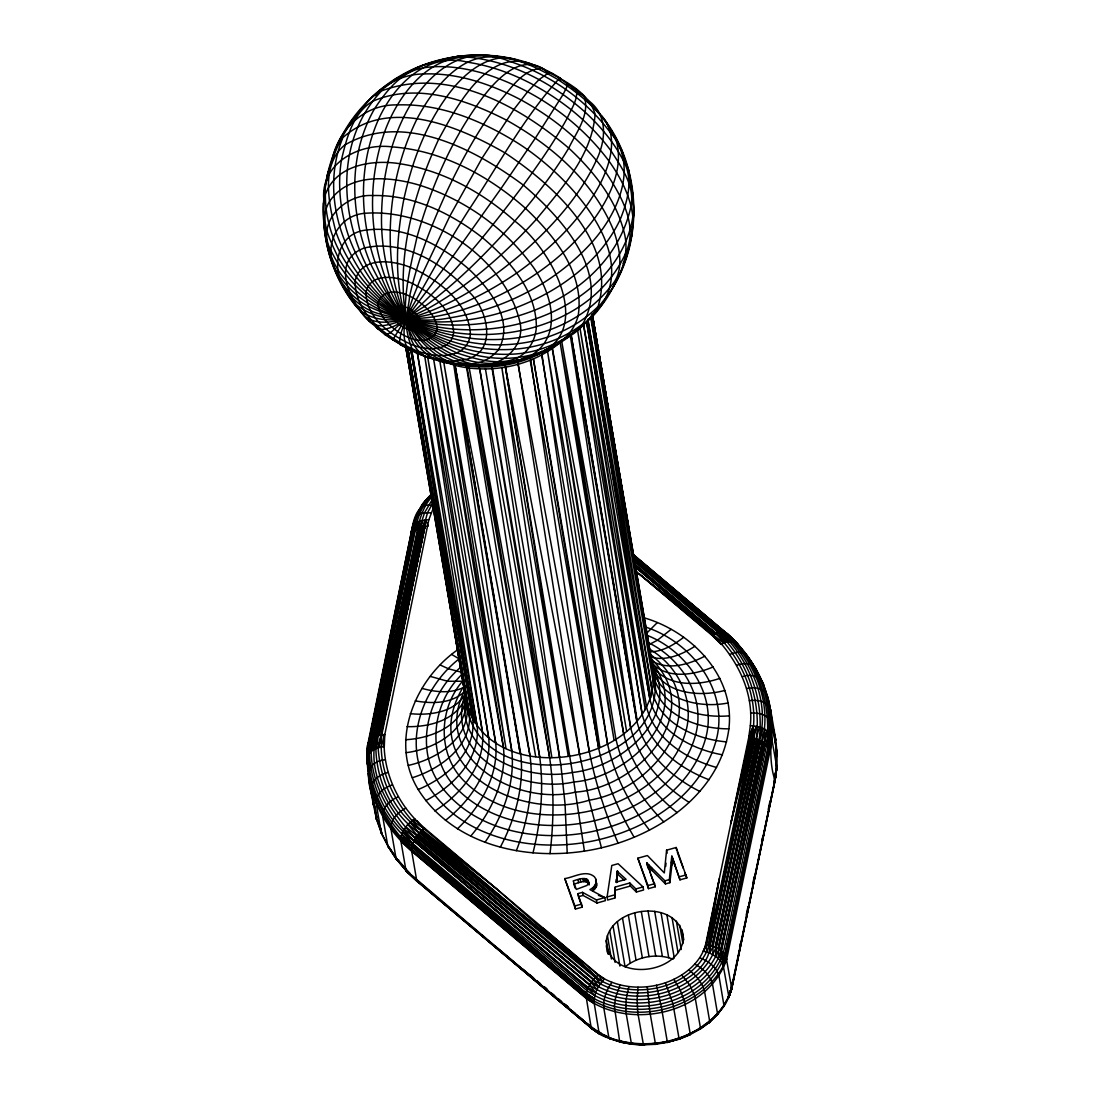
<?xml version="1.0" encoding="UTF-8"?>
<svg xmlns="http://www.w3.org/2000/svg" width="1100" height="1100" viewBox="0 0 1100 1100"><rect width="100%" height="100%" fill="white"/><g stroke="black" fill="none" stroke-linecap="round" stroke-linejoin="round"><path stroke-width="1.5" d="M598.716 1032.213L601.15 1033.945L599.046 1032.776L593.862 1001.179L595.581 992.544L598.441 986.494L591.607 981.956L416.158 836.619L591.195 982.492C629.777 1008.122 691.102 997.081 712.786 954.553L713.075 946.564L757.598 739.351L712.126 946.303L756.319 738.87C761.296 699.435 746.749 660.096 718.259 632.541L634.452 561.866M656.466 985.27L661.334 1006.885L667.411 1042.497L679.112 1038.826L672.898 1003.654L665.418 982.781C643.376 990.247 617.829 988.405 598.29 975.191L543.249 928.235L596.379 976.773L421.534 830.445C390.129 810.508 377.19 771.224 377.781 735.433L421.726 526.969L376.324 735.914C366.039 774.235 389.991 811.209 415.195 838.049L589.737 984.747L414.59 839.149L589.518 985.064C631.29 1013.98 700.274 998.525 718.85 949.204L762.822 741.881L718.218 948.86L762.107 741.4C772.365 701.498 753.569 659.862 724.831 632.335L633.325 555.115M367.991 765.916C364.361 757.804 370.439 749.526 378.428 747.725L381.796 734.731L384.45 734.594C381.439 770.069 397.471 805.365 424.518 828.107L598.634 974.944L604.436 978.766L598.441 986.494L593.34 979.784L417.973 834.199L593.766 979.344L419.1 832.851C388.424 811.869 372.845 772.434 376.324 735.914L419.691 527.615L424.6 512.627L432.479 499.221M723.497 1005.826L728.805 996.531L723.154 965.071L720.266 960.479L715.619 956.312L716.279 947.829L760.334 740.492L715.289 947.416L759.165 739.929C764.294 699.957 749.76 659.766 720.555 632.033L634.288 559.158M432.107 493.598C419.471 505.203 411.496 521.648 411.043 538.794C411.703 525.663 415.511 499.716 434.115 506.041L428.808 519.777L384.78 734.594L375.237 736.285L369.174 740.878C367.716 778.566 382.759 817.974 413.793 840.606L587.991 988.006C631.125 1017.775 702.226 1001.894 721.463 951.032L765.05 743.476L720.83 950.579L764.445 742.981L764.61 729.066L759.33 726.852L750.338 725.711L748.715 737.564L705.499 945.093C700.123 963.779 683.155 976.621 665.418 982.781M655.572 1043.364L655.531 1044.423L649.825 1011.629L647.254 986.769M430.801 512.806L421.836 513.136L417.395 515.24L415.869 516.794L412.266 527.629L368.899 741.372C364.76 779.969 382.154 819.679 412.569 843.562L586.974 990.633C630.602 1021.707 704.564 1005.194 723.374 952.82L766.645 744.947C771.664 703.436 757.859 659.381 725.065 632.404C720.761 631.056 716.293 632.926 712.676 635.209L638.852 573.65L714.601 634.109L635.305 566.418M769.89 709.871C766.301 679.827 748.633 653.221 726.633 633.215C759.619 661.911 778.869 707.534 770 751.149L726.715 959.062C704.357 1010.763 630.933 1028.239 585.998 995.926L411.551 848.787C384.175 821.508 363.715 784.657 367.675 744.879L412.266 527.629L411.001 536.841M517.605 359.824L579.59 754.215L589.174 800.195L601.452 847.811C659.89 834.199 720.445 792.261 728.874 728.846C735.268 676.184 691.666 631.579 643.871 617.732M560.546 80.108L560.587 78.334C503.332 41.635 422.386 48.881 373.244 96.154C314.091 147.881 306.556 245.3 355.891 306.185C363.454 313.871 369.806 326.893 382.401 325.683C398.42 323.757 412.899 315.686 427.309 308.907C468.779 285.876 504.763 254.004 536.58 219.065C561.523 188.471 591.938 155.636 595.1 114.441C589.077 91.08 561.179 79.392 541.612 68.392C522.321 69.341 510.73 89.017 499.056 101.998C477.538 130.762 460.364 162.511 445.197 194.989C430.389 227.645 417.436 261.346 409.571 296.395C408.402 313.294 398.915 332.887 407.797 348.769C440.921 366.08 480.191 369.971 516.381 361.24C534.449 353.98 553.671 348.549 569.346 336.421C585.901 326.494 595.444 310.049 607.434 295.776C649.756 237.133 640.31 145.942 585.2 98.945M750.338 725.711C753.775 691.268 736.711 658.873 713.185 634.879L638.852 573.65M760.334 740.492L715.921 947.664L715.619 956.312L709.734 953.081L703.368 951.143L705.952 945.12L719.249 879.079L708.51 945.477L751.726 737.88C760.059 699.38 742.912 660.371 715.577 633.572L633.737 563.736M594.055 998.484L586.245 993.479L412.376 844.264L586.314 993.162L594.055 998.484L585.998 995.926L411.785 846.739L586.217 993.836C630.919 1024.636 706.31 1008.494 724.914 954.759L768.199 746.859C771.664 714.601 766.329 680.57 746.034 654.362C741.194 650.87 734.649 652.245 729.602 654.555M705.499 945.093C713.487 945.725 722.343 949.231 726.027 956.821L721.957 962.761L725.106 955.048L768.391 747.148C771.732 729.259 771.004 710.696 766.067 693.151C761.461 687.5 753.211 687.06 746.584 688.559M764.61 729.066L768.707 732.201L771.224 735.955L769.423 749.128L726.138 957.041L723.154 965.071L726.027 956.821L731.706 988.254L728.75 997.439L731.596 989.312L774.991 780.34C765.531 752.372 776.421 722.893 767.085 694.939M776.036 758.629L777.081 753.253L772.09 724.061C769.78 715.041 758.766 712.374 750.585 713.144M776.05 747.093L776.531 768.556L774.414 782.1L730.977 990.165L728.571 997.838L731.596 989.312L775.019 780.876L776.737 768.102L777.081 753.253M598.634 974.944L602.277 981.049L596.035 977.061L420.007 831.944L595.471 977.584C630.933 1000.505 686.702 990.894 706.571 951.926L706.736 945.189L719.249 879.079M465.603 692.78C465.795 809.311 685.41 774.084 651.86 663.933M598.29 975.191L596.035 977.061L421.534 830.445C395.587 805.997 377.616 771.114 381.796 734.731L424.944 526.309L425.521 519.874L427.611 512.518L433.043 502.686M384.78 734.594L384.299 746.598L378.428 747.725L424.944 526.309L428.189 526.089L425.521 519.874L419.54 521.18L413.339 525.649L367.757 747.148L367.166 761.049L367.675 744.879L369.174 740.878L368.28 755.054M373.065 797.582L376.475 819.294C371.498 794.832 365.42 770.014 367.675 744.879M541.516 351.395L599.871 747.491L533.376 358.806L598.634 748.069C605.124 779.543 617.801 809.655 634.15 837.251M414.783 818.771L407.701 824.367L402.655 831.545L587.702 988.776L413.793 840.606C387.118 813.697 366.933 777.219 371.882 738.196L369.572 753.197L370.59 739.214L413.93 531.053C415.016 517 421.63 503.649 431.888 494.024M368.899 741.372L367.428 757.006L368.115 742.926M367.056 759.014L367.757 747.148M367.428 757.006L368.211 742.679M489.857 55.454C470.91 54.189 451.426 56.031 433.482 62.37C410.176 67.114 391.765 82.431 373.244 96.154C355.3 113.644 341.082 134.915 332.874 158.524C325.009 178.31 322.699 200.709 323.854 221.884M326.714 180.978L326.989 176.014L329.23 169.51M699.036 1028.954L700.219 1029.133L700.439 1027.826L694.898 996.242L689.659 984.954L681.739 974.999M632.39 226.586L631.771 235.826L629.874 241.45M724.914 954.759L720.266 960.479L721.765 951.321L718.135 958.32L718.85 949.204M369.572 753.197L370.81 739.008L414.934 523.875L415.223 529.994C417.629 516.959 422.4 503.882 432.314 494.629M669.859 882.668L669.336 879.588L671.825 855.8L679.993 879.835L686.826 877.924L676.197 847.495L666.586 850.176L664.304 872.905L647.405 855.539L637.835 858.206L648.477 888.635L655.298 886.737L646.704 862.812L664.923 880.825L665.445 883.905L669.859 882.668L672.595 858.798L671.646 858.88L672.183 861.946M371.277 751.506L372.666 737.605L417.024 522.376L417.299 528.688C420.296 517.784 423.252 506.564 430.953 497.888C420.984 499.799 419.114 513.246 414.384 520.644M707.864 1022.532L709.321 1022.519L709.638 1021.13L704.646 991.939C702.487 982.905 696.135 975.287 688.751 969.898M601.452 847.811C536.882 863.17 455.703 849.516 418.179 789.497C388.96 741.524 414.851 679.429 457.985 649.55M465.974 694.719C453.901 753.129 524.851 782.416 572.399 772.461C621.349 767.525 682.055 716.815 651.654 664.166M665.665 866.497L666.023 863.184M411.084 539.069L411.771 529.746C408.279 542.864 418.11 522.321 424.944 526.309L378.428 747.725M417.381 881.567L405.982 870.485L400.854 840.826L400.978 836.426L402.655 831.545L412.569 843.562L411.661 850.946L416.694 880.412L417.381 881.567L419.375 881.732M373.354 750.008L374.908 736.423L418.839 527.918L373.945 736.931L419.54 521.18L419.691 527.615L375.237 736.285L373.354 750.008L372.666 737.605M616.165 879.423L615.835 882.2L626.092 879.34L617.141 871.214L616.688 882.489L617.141 871.214M614.845 898.026L615.271 887.04L629.791 882.984L635.869 888.938L636.391 892.018L643.569 890.01L643.046 886.93L618.104 863.72L611.806 865.48L607.09 896.981L607.612 900.048L614.845 898.026L615.271 887.04M775.046 775.816L775.431 772.585M550 853.683C553.85 821.851 554.194 789.415 549.643 757.639L485.43 368.857L551.856 757.556L491.453 364.32M637.986 987.223L637.148 999.625L637.711 1012.22L643.459 1044.986L643.899 1044.354M775.019 780.876L776.806 767.154L771.224 735.955M773.822 782.595L776.229 768.982L775.995 750.021M776.737 768.102L774.923 781.275L776.806 767.154M598.428 895.359L604.862 897.6L589.889 889.57C594.798 887.562 598.524 881.224 594.316 876.7C585.915 869.481 573.815 877.319 564.809 878.598L575.438 909.04L582.271 907.129L577.899 893.654L582.546 892.348L596.461 899.951L604.862 897.6L605.385 900.666L596.984 903.018L583.069 895.428L578.435 896.72L577.899 893.654M592.598 887.755L593.12 890.821L596.544 886.091L596.104 880.523M419.54 521.18L373.945 736.931M633.119 219.038L633.944 213.18L632.995 199.746M709.321 1022.519L717.585 1014.035L712.553 984.376C710.298 975.315 702.817 968.344 694.774 964.136M776.834 767.635L774.991 780.34L731.376 989.739L728.571 997.838C737.701 970.681 726.316 1008.232 722.205 1007.339M775.005 777.287L776.531 768.556L774.414 782.1M375.76 748.742L377.781 735.433L422.359 526.817L378.964 735.185L424.944 526.309M770 751.149L768.199 746.859L770.192 734.016M588.555 881.939L589.077 885.019L588.527 883.479C588.857 875.105 577.404 879.615 573.21 880.935L576.331 889.405L586.905 885.459L588.459 883.41L588.005 880.399M768.199 746.859L766.645 744.947L768.707 732.201M715.454 1015.259L717.131 1015.039L724.006 1005.771L718.987 976.112C716.65 967.024 708.139 960.85 699.683 957.839M465.795 698.816C485.457 794.351 661.705 765.779 653.304 669.873L592.226 313.899M749.334 700.727C757.226 699.366 768.446 701.374 770.715 710.339L775.706 739.53L775.129 741.482M376.475 819.294L376.337 818.826C377.561 800.484 353.1 763.565 385.357 759.66M530.09 355.63L589.284 751.506C595.389 783.008 605.413 813.725 618.09 843.164M414.934 523.875L413.518 531.534L413.339 525.649M424.683 503.415L425.04 501.559L431.379 495M766.645 744.947L764.445 742.981L766.838 730.537L720.83 950.579M689.439 1034.646L690.168 1033.505L684.654 1001.894L680.254 990.151L673.901 979.33M325.091 192.472L323.757 198.99C320.87 162.718 360.154 142.697 391.902 146.877C442.007 150.425 488.441 175.574 525.553 208.381C554.496 235.826 585.007 273.474 578.105 316.044C568.315 351.093 526.061 359.232 495.11 365.035C478.94 366.396 462.99 364.664 446.971 362.601C435.902 356.785 420.984 358.243 412.06 348.741C397.966 313.294 409.09 272.869 416.996 237.05C431.255 186.725 452.127 137.431 484.082 95.686C497.819 78.045 521.744 53.295 545.215 70.056L547.085 72.256M627.041 253.509L626.092 258.143L623.095 263.354M375.237 736.285L418.839 527.918M730.895 988.804L732.284 982.094M739.612 946.88L740.314 943.539M746.24 915.035L747.986 906.648M752.881 883.176L754.27 876.48M761.599 841.266L762.3 837.911M768.24 809.421L769.986 801.034M611.036 1038.221C604.587 1038.001 595.815 1032.24 591.14 1027.51L585.998 995.926L587.991 988.006L593.34 979.784C615.134 994.139 643.28 996.449 667.755 988.075C686.194 981.008 708.84 967.464 710.133 945.753L754.71 738.471L708.84 945.519L752.964 738.045L756.401 726.165L751.726 737.88L730.785 823.666L749.609 737.619L753.376 725.78L748.715 737.564L756.319 738.87L764.445 742.981M765.05 743.476L721.174 950.812L718.135 958.32M376.324 735.914L422.4 520.341L423.954 526.46L378.964 735.185M715.289 947.416L759.536 740.08C769.986 700.507 750.846 659.629 722.934 631.964L632.913 555.857M708.84 945.519L756.401 726.165M725.106 955.048L769.423 749.128M713.075 946.564L709.734 953.081L709.734 945.67L754.71 738.471M730.785 823.666L753.376 725.78M606.265 940.692C611.806 903.829 682.082 898.893 683.293 939.826C677.751 976.704 607.461 981.64 606.265 940.692L608.548 954.058M331.457 163.02C336.751 130.859 363.495 103.922 397.361 104.926C438.639 103.414 478.486 119.323 513.274 140.346C569.814 173.951 660.316 269.954 579.686 327.305M339.157 144.238L341.646 138.463M423.954 526.46L425.521 519.874L428.808 519.777M759.165 739.929L762.094 727.829L762.107 741.4M756.319 738.87L759.33 726.852M381.301 747.01L384.45 734.594M532.977 852.871C540.856 821.769 543.936 789.058 539.729 757.157L479.724 368.954L478.28 364.54M412.748 528.894L414.04 524.342M628.87 986.617L626.202 998.91L625.804 1011.436L631.469 1044.092L632.624 1043.185M401.692 345.249L385.385 334.895L376.379 327.387L392.879 339.79L410.726 350.116L400.098 344.63L399.438 342.444L400.881 333.451L412.816 298.004L422.744 273.212L449.845 216.081L482.226 157.905L513.906 109.422L527.629 91.726L539.041 79.585L547.621 73.562L550.729 72.944L552.97 73.934M730.001 990.729L727.898 998.47L731.129 990M728.282 998.181L730.977 990.165M726.715 959.062C708.372 1013.595 630.822 1030.7 586.149 998.319L411.703 851.207C388.644 831.407 372.075 803.756 368.239 773.438M728.984 994.579L730.537 990.481M516.368 850.685C527.973 820.779 533.954 787.902 530.049 755.893L466.098 364.375M464.998 689.824C429.467 757.928 517.151 806.657 575.534 792.082C636.556 788.329 707.644 713.171 650.939 658.598M465.616 692.973C442.681 756.223 521.826 793.952 573.939 781.963C628.65 777.686 694.87 714.725 650.623 660.88M412.569 843.562L417.147 835.189L424.518 828.107M349.676 125.042L351.615 120.739L355.768 115.981M465.451 697.428C456.748 720.308 429.138 727.155 407 726.66M712.786 954.553L715.921 947.664M465.974 692.615C455.95 712.442 430.127 715.646 410.231 713.666M616.908 279.469C611.077 291.61 604.587 304.26 593.959 312.895M620.111 984.981L615.684 996.944L614.336 1006.514L619.602 1040.93L620.263 1042.099L631.812 1044.23M706.571 951.926L709.734 945.67M392.879 339.79C418.344 297.66 442.599 250.676 469.893 208.271C498.891 164.464 524.123 116.971 559.652 78.1L584.334 96.676C590.067 114.812 576.221 132.509 568.727 148.115C550.248 178.915 527.629 207.02 503.649 233.667C479.421 260.026 453.626 285.175 424.751 306.433C409.956 314.16 396.316 330.509 378.551 329.409L368.899 320.581M500.321 847.138C515.35 818.826 524.342 785.991 520.699 753.816L454.561 363.44C488.551 371.786 526.322 365.159 554.771 344.575M465.328 686.084L462.688 687.844C415.264 768.982 521.276 821.92 589.174 800.195C655.875 789.539 717.97 705.622 649.784 653.95M723.154 1007.105L728.805 996.531L731.706 988.254L727.705 998.539M703.368 951.143L706.736 945.189M617.678 278.135C640.406 233.695 638.206 177.54 613.566 134.338M596.53 310.929L600.023 305.718M485.031 842.27C503.112 815.884 515.199 783.31 511.803 750.984L453.791 365.007L520.217 753.665L455.056 365.42L440.976 360.47M611.902 982.355C606.567 989.753 602.896 999.02 603.845 1008.274L608.836 1037.465L609.936 1038.716M418.715 511.789L420.709 508.998M361.845 108.804C376.269 89.251 398.296 74.154 423.39 73.975C457.655 72.586 491.054 84.164 521.015 99.921C553.712 117.81 583.344 141.9 605.523 172.012C620.799 194.879 638.275 224.936 625.928 252.67C594.632 322.094 506.866 346.445 437.223 329.216C404.058 319.454 369.009 307.574 345.936 280.308C326.48 259.298 323.524 230.216 323.4 203.032M375.183 95.659L379.555 91.451M621.679 1041.136L620.263 1042.099M723.979 1005.317C698.926 1040.572 648.519 1052.315 608.836 1037.465M716.43 1015.327L724.006 1005.771M716.815 1015.218L723.938 1006.197M384.409 333.809L385.385 334.895L390.582 332.668L405.955 318.711L452.87 256.355L500.954 188.664L535.398 138.064L563.09 94.49L568.315 83.834L566.555 84.081M470.69 836.151C491.384 811.938 506.646 779.9 503.456 747.423L439.615 359.837L506 748.509L443.685 361.735L511.803 750.984M462.55 673.819C430.293 703.973 425.191 759.99 459.126 790.928C494.354 824.821 548.089 831.476 594.165 820.793C638.426 810.26 683.127 780.945 695.558 734.951C705.898 697.317 681.766 658.226 647.763 642.428M606.457 296.849C620.263 278.424 630.671 254.375 623.769 231C615.189 198.192 593.161 170.803 568.727 148.115C519.104 105.792 447.672 65.89 381.549 90.929C333.163 141.625 339.501 223.809 374.591 280.06C394.776 309.774 419.774 338.332 452.526 354.393C475.296 365.571 501.201 365.832 524.975 358.421M657.223 622.683L646.456 633.421M700.466 1028.651L678.947 1039.266L667.288 1042.209L679.814 1037.713M593.34 979.784L596.035 977.061L421.286 830.679L409.901 822.264L419.1 832.851M564.08 339.116C535.315 365.544 492.676 374.632 455.056 365.42L530.049 755.893M457.435 828.836C480.342 806.987 498.754 775.775 495.729 743.16L433.51 358.559L503.456 747.423M708.702 1022.711L717.585 1014.035M709.046 1022.656L717.516 1014.434M461.257 666.737C426.168 695.874 412.885 752.455 443.616 789.456C476.149 829.675 532.785 840.895 581.859 833.442C634.865 825.22 690.621 792.839 705.65 738.293C717.681 694.678 686.785 650.788 646.773 635.209M390.871 83.256L395.203 79.241L406.326 73.741M671.041 629.406L657.305 640.324L650.567 643.789M593.45 314.531C572.33 338.456 542.094 353.54 509.85 354.255C472.312 355.547 435.449 341.44 405.955 318.711C374.027 298.086 348.081 267.52 335.761 231.344C328.982 204.504 320.018 165.055 344.864 144.953C403.095 110.963 475.379 149.449 523.38 185.144C560.505 216.645 611.71 272.168 582.794 323.936C536.236 359.672 469.507 355.534 420.255 327.566C369.957 302.321 325.036 253.811 325.366 194.617C335.789 164.835 372.543 159.294 399.877 163.735C442.915 170.472 482.515 192.363 514.814 221.086C555.266 251.735 601.727 343.778 522.527 358.49M576.235 330.344L569.346 336.421L562.045 340.175M359.851 309.512C368.197 326.411 391.009 322.933 405.955 318.711C450.354 279.194 487.74 232.512 523.38 185.144C539.096 163.501 554.469 141.501 567.298 117.989C571.161 109.175 577.857 100.1 576.565 90.049L574.998 88.509L572.289 88.385M530.241 355.768L528.399 357.266L534.132 354.406M445.431 820.407C470.126 801.075 491.631 770.976 488.744 738.265L427.543 356.249L495.729 743.16M463.513 692.574C450.285 703.808 431.447 703.808 415.236 700.851M704.082 1025.283L706.599 1023.44M709.679 1021.584L700.494 1028.28L690.223 1033.945L679.099 1038.469M699.724 1029.242L709.638 1021.982M700.013 1029.242L709.514 1022.285M683.691 637.285C673.668 644.985 661.842 652.204 648.766 651.819M673.104 959.241C657.277 953.026 638.303 956.285 625.075 966.845L617.375 921.773M555.033 344.671L549.491 348.411L544.665 349.979M434.803 810.975C460.886 794.255 485.334 765.559 482.556 732.765L424.683 355.974L488.744 738.265M407.715 73.04C418.646 66.041 431.502 61.999 444.125 59.29M695.021 646.236C682.055 654.445 665.83 661.719 650.348 656.837M425.686 800.635C452.76 786.569 479.971 759.536 477.249 726.742L417.216 352.371M691.982 1032.845L694.801 1031.291M689.686 1034.784L700.384 1028.94M405.831 808.143C398.076 812.048 390.197 819.706 390.967 829.084L396.096 858.729L406.203 870.87L417.079 881.279L592.13 1028.83L599.61 1033.862L591.47 1028.335L599.926 1034.027L592.295 1028.899L416.831 880.866L405.982 870.485L593.024 1028.94L488.001 940.486M634.92 570.336L712.209 635.511L721.188 644.366C725.821 641.822 732.091 639.911 736.835 643.211M704.894 656.136C688.848 664.551 667.549 670.986 651.007 660.385M537.158 353.389C519.104 362.175 498.836 365.915 478.83 365.489M418.179 789.497C445.844 778.14 475.585 753.005 472.876 720.266L410.712 349.401L474.567 722.782L411.551 349.58M398.365 796.799C390.459 800.03 381.934 807.194 382.717 816.544L387.832 846.202L396.33 859.128L398.668 859.939M678.824 1039.197L690.168 1034.577M678.947 1039.266L690.058 1034.742M713.226 666.889C694.004 675.166 667.095 679.649 651.227 662.612M462.688 687.844C449.886 693.798 435.146 692.01 421.96 688.38M392.425 784.878C384.45 787.407 375.361 794.035 376.145 803.357L381.274 833.016L388.822 847.234L397.059 859.705M412.362 777.714C440.261 769.037 472.244 745.992 469.48 713.391L407.674 347.82L468.889 711.604L406.601 346.61M503.869 363.096L511.569 361.391M736.67 665.376C743.449 662.379 754.944 662.585 756.827 671.481M719.909 678.356C698.527 685.589 669.996 687.266 654.06 668.305M388.08 772.447C380.6 774.263 372.254 779.268 371.236 787.572C377.877 812.391 394.268 832.686 411.661 850.946L586.107 998.044L594.055 1003.585M489.514 364.471L485.54 365.585L477.029 365.2M588.527 883.479C584.842 879.051 578.132 883.492 573.732 884.001L575.3 888.25M617.664 874.28L624.209 880.055M615.794 890.12L630.327 886.05L636.391 892.018M575.438 909.04L574.915 905.96L581.749 904.049M607.09 896.981L614.322 894.96M635.869 888.938L643.046 886.93M648.477 888.635L647.941 885.569L654.775 883.657M664.923 880.825L669.336 879.588M679.47 876.755L686.304 874.857M667.288 1042.209L679.112 1038.826M408.293 765.394C436.081 759.399 470.002 738.595 467.115 706.214L406.546 346.596M352.124 299.901C363.894 323.414 395.808 322.479 417.422 315.7C456.569 303.009 491.274 279.538 522.376 253.041C552.007 226.71 579.714 196.666 596.351 160.27C606.183 140.085 608.107 114.359 587.73 100.073M742.349 676.748C752.098 672.595 765.751 677.985 764.101 690.319M451.715 57.722L457.297 56.334L465.011 56.127M591.855 1028.692L593.533 1028.858L601.15 1033.945L586.685 1023.399M724.859 690.429C699.174 697.4 661.98 694.031 651.723 665.115M490.229 364.664L485.54 365.585L481.401 364.609M406.038 752.675C433.634 749.361 469.054 730.62 465.919 698.321C462.261 726.385 430.485 738.444 405.598 739.723M655.586 1043.776L658.9 1043.24M662.214 1042.704L665.527 1042.168M667.411 1042.085L643.239 1044.629M655.421 1044.285L667.439 1042.332M344.08 285.972C351.739 311.712 381.934 319.949 405.955 318.711C446.27 314.353 483.546 295.639 516.684 273.103C550.206 249.26 581.048 219.917 600.462 183.232C610.638 163.089 618.791 134.599 601.549 115.926M728.021 702.969C698.582 708.95 656.164 699.091 651.832 664.029M472.973 55.619L481.223 55.495M643.349 1044.862L655.559 1044.312M460.103 363.811C431.654 365.585 411.51 345.785 405.955 318.711C393.772 279.854 396.179 237.985 404.002 198.522C412.83 158.373 427.969 118.525 454.561 86.666C469.755 68.888 494.587 50.49 518.911 60.816M729.369 715.825C700.714 718.41 662.214 708.923 654.087 677.352L590.934 316.25L653.771 685.149C662.351 716.691 699.352 728.888 728.874 728.846M331.939 259.957C338.03 284.859 354.929 308.082 381.109 314.298C418.784 325.256 458.521 313.156 493.309 298.183C532.414 279.964 568.301 253.522 594.261 218.804C609.84 196.955 623.191 169.606 616.784 142.175C606.21 114.771 581.57 95.315 557.783 79.434C536.291 67.086 512.284 55.096 486.901 56.21C453.805 51.59 426.277 78.787 410.341 104.871C391.243 137.266 382.635 174.969 381.618 212.341C380.174 253.468 391.215 294.03 411.07 329.863C420.021 348.04 437.47 365.31 459.346 360.374C498.534 357.789 489.789 311.19 469.026 291.913C443.465 263.601 404.058 239.181 364.609 247.885C327.731 261.099 352.124 306.597 372.171 323.62M472.161 364.526L475.324 365.118C431.654 369.641 407.467 325.49 391.036 292.215C369.022 242.137 366.369 183.604 384.587 131.945C398.255 94.105 432.025 49.624 477.345 58.328C517.66 64.625 554.757 85.14 585.021 112.049C600.572 126.376 614.433 142.835 623.947 161.824C633.614 179.836 627.385 201.575 620.249 219.395C600.091 261.869 559.35 290.923 516.45 307.532C469.439 324.981 414.425 328.845 368.431 306.35C338.621 291.624 327.126 257.482 324.197 226.572M492.553 56.623L497.269 56.609L492.828 55.921M631.317 1043.845L643.803 1044.67M631.469 1044.092L643.692 1044.89M631.634 1044.216L643.569 1045M537.391 66.756C489.803 41.992 456.94 106.191 438.556 139.494C413.132 194.92 396.179 257.524 405.955 318.711C491.92 341.949 610.335 300.933 631.043 206.181C634.92 185.762 621.555 167.365 611.146 151.016C599.816 135.589 586.245 121.935 571.395 109.904C541.296 86.213 505.918 68.076 467.803 62.232C427.02 51.576 394.006 85.167 378.551 119.281C358.614 164.203 359.439 216.439 375.141 262.488C385.536 286.028 394.831 316.415 420.764 326.686C440.949 336.215 462.701 342.279 484.949 344.272C525.594 347.641 568.755 335.857 598.07 306.515C617.581 241.945 552.929 184.8 505.024 152.9C459.209 126.583 388.905 96.511 342.884 137.61C320.403 191.991 341.248 255.558 380.669 296.505C419.279 336.394 475.186 369.916 532.51 354.558C564.919 333.424 549.931 287.911 530.255 263.12C502.934 226.545 463.554 199.32 420.159 185.391C390.638 176.495 348.824 172.123 329.381 201.74C318.409 219.491 330.289 240.116 337.782 256.836C350.46 279.317 369.6 297.619 391.559 310.97C438.598 339.488 498.217 348.562 550.454 329.587C573.774 320.884 595.141 306.474 610.486 286.715C624.993 271.714 619.781 249.081 613.979 231.371C594.22 182.119 551.842 145.42 506.385 120.093C466.207 99.55 416.35 82.17 372.46 101.379C352.743 113.094 346.637 138.504 341.522 159.459C337.26 185.542 340.436 212.438 349.016 237.339C367.592 287.994 408.155 330.385 456.885 352.962C476.204 359.191 499.524 366.671 518.76 357.294C529.293 350.79 535.783 339.02 536.36 326.728C536.181 289.919 509.066 259.93 482.391 237.627C451.192 213.386 412.954 194.466 372.611 195.553C344.506 193.696 315.191 223.355 331.169 250.924C379.816 350.666 530.626 351.67 602.209 277.2C617.911 260.48 629.489 239.525 632.83 216.673C630.465 196.336 620.785 177.719 609.098 161.219C578.435 120.161 534.229 89.609 485.526 73.975C465.121 67.939 443.479 64.515 422.29 68.008C400.647 72.174 385.866 91.63 374.357 109.079C347.641 155.994 350.089 214.871 370.521 263.643C391.325 306.089 422.647 351.725 471.226 363.729C495.797 371.181 525.058 350.103 520.231 323.386C505.821 258.17 429.77 207.941 364.375 213.345C338.91 215.449 324.211 243.54 333.809 266.42C354.915 307.78 405.817 327.058 450.175 317.776C503.882 309.389 555.087 282.92 591.676 242.536C617.348 214.308 639.361 166.32 610.555 132.797C585.393 99.11 549.134 74.044 509.176 61.215C467.638 42.996 433.675 86.886 416.886 119.13C392.989 167.887 384.862 224.276 393.621 277.846C397.031 298.581 406.271 317.488 410.603 337.92C414.329 347.834 422.18 358.215 433.716 358.408M469.274 364.65L474.045 365.076M500.61 56.925L510.084 59.042M726.564 741.895C696.52 739.255 660.784 724.35 652.451 692.533L587.868 319.248M472.244 364.691L475.324 365.118M462.11 672.402L448.484 668.8L440.275 665.033M624.539 1042.126L627.688 1042.717M619.712 1041.37C635.332 1045.11 651.668 1045.027 667.356 1041.741L666.449 1041.439M619.864 1041.714L632.211 1043.914M620.043 1041.961L632.019 1044.134M722.439 754.82C692.216 749.402 658.364 731.912 650.059 700.067L583.454 323.757M504.611 362.436L506.825 362.959M525.03 62.851L529.609 64.075M578.985 93.376L581.611 94.146L584.334 96.676M601.288 1033.849L591.291 1028.019L599.349 1033.588L610.28 1038.661M716.567 767.47C686.538 759.179 654.857 739.282 646.635 707.438L583.344 323.771L645.288 709.61L579.92 327.745L642.235 714.56C650.32 746.364 679.58 768.487 709.005 779.721M413.614 877.277L406.505 871.186L417.808 881.787L407.357 871.544L395.959 858.275M621.087 1041.838L608.96 1037.905L599.156 1033.216L591.14 1027.51L599.046 1032.776L610.651 1038.483M609.125 1038.263L620.799 1042.03M609.345 1038.524L620.524 1042.112M430.334 676.404L447.659 681.257L462.536 681.244C437.759 709.844 437.388 756.566 465.919 782.787C498.712 814.344 548.735 820.531 591.649 810.59C632.844 800.786 674.465 773.492 686.043 730.661C694.623 699.036 677.229 665.17 649.605 649.192M645.095 626.918C691.515 641.658 729.836 690.676 716.072 740.63C699.93 799.164 640.104 833.91 583.22 842.737C526.928 851.482 459.525 836.481 427.831 785.125C401.967 742.734 422.331 687.679 459.112 658.873L451.646 654.418M586.107 998.044L593.862 1001.179M415.607 352.371L419.884 354.324M602.965 1034.358L607.007 1036.283M381.865 833.8L377.066 820.105L378.029 820.683M699.834 791.409C671.454 777.205 644.793 753.101 636.9 721.366L570.24 335.019L630.685 727.774C638.357 759.44 662.269 785.249 689.178 802.423M599.033 1032.061L601.631 1033.711L599.211 1031.979M487.795 940.486L592.735 1028.954L600.71 1034.069L593.244 1028.926M592.295 1028.899L600.298 1034.11L592.735 1028.954M388.08 846.615L388.822 847.234M423.83 828.602L412.28 820.38L416.9 820.806L423.83 828.602L496.774 889.034L596.379 976.773L422.207 829.909L496.774 889.034M713.185 634.879L723.759 643.087M374.522 806.341L373.326 804.678L372.804 798.256M405.735 826.664L591.607 981.956L417.147 835.189L407.701 824.367M404.03 829.07L415.195 838.049M677.119 812.611C652.163 792.564 631.098 765.298 623.673 733.714L552.062 346.665M632.404 553.768L727.925 634.425L738.128 644.518L748.894 659.299M632.541 554.07L728.09 634.631L738.128 644.518M719.799 628.457L717.186 626.257L719.799 628.457M728.97 636.185L723.731 631.771L728.97 636.185L727.925 634.425M633.174 555.913L723.511 632.074L633.201 555.473M632.596 555.789L733.301 641.644M634.7 566.734L714.601 634.109L635.154 566.486M529.567 974.6L533.5 977.914M537.433 981.227L540.059 983.441M543.991 986.755L546.618 988.969M551.87 993.396L554.482 995.61M558.429 998.924L561.041 1001.138M564.987 1004.451L567.6 1006.665M431.942 892.911L434.569 895.125M497.516 948.2L584.059 1021.185M436.631 897.352L407.357 871.544M439.257 899.566L457.627 915.049M460.24 917.263L464.186 920.576M466.799 922.79L470.745 926.104M473.357 928.317L477.304 931.645M481.236 934.959L485.169 938.273M633.462 555.184L725.065 632.404L735.213 642.249L724.831 632.335M635.827 566.129L726.316 642.166L633.902 563.654M413.793 840.606L588.156 987.662L595.581 992.544L589.518 985.064M411.895 846.065L586.245 993.479L411.826 846.395L400.978 836.426L411.895 846.065L401.624 834.006M522.83 969.114L534.614 979.069M537.226 981.282L541.159 984.61M543.771 986.824L547.704 990.138M551.636 993.451L555.555 996.779M558.181 998.992L562.114 1002.306M564.726 1004.52L568.659 1007.834M572.577 1011.161L575.204 1013.375M579.136 1016.689L583.055 1020.003M586.987 1023.33L589.6 1025.544M418.605 881.87L421.231 884.07M425.15 887.398L429.082 890.711M431.709 892.925L435.627 896.239M439.56 899.566L442.172 901.766M446.105 905.094L448.717 907.308M452.65 910.621L456.582 913.935M460.501 917.249L463.127 919.463M467.046 922.79L469.672 925.004M473.591 928.317L476.217 930.531M481.456 934.945L484.069 937.159M416.831 880.866L592.543 1028.926M633.201 555.596L723.511 632.074M634.618 559.144L731.143 641.438L720.555 632.033M544.156 986.7L546.769 988.914M565.07 1004.41L567.696 1006.624M633.518 559.309L719.29 632.308L634.315 559.845M718.259 632.541L728.791 641.616M400.716 838.723L411.551 848.787M400.854 840.826L411.661 850.946M407.866 871.599L410.3 873.881L398.076 859.952M417.808 881.787L406.904 871.406L396.096 858.729M405.845 870.031L416.694 880.412M405.982 870.485L417.079 881.279M649.151 865.164L649.674 868.244L646.704 862.812L647.487 865.81L665.445 883.905M663.836 821.893C641.3 799.081 623.067 770.646 615.931 739.117L552.255 348.7L614.075 740.19L547.553 351.505L607.558 743.916C614.377 775.404 629.791 804.787 649.454 830.129M606.623 123.379L612.796 133.072L609.826 129.676M712.676 635.209L721.188 644.366M587.991 988.006L594.632 995.569M742.692 651.777L745.8 655.545M591.195 982.492L596.86 989.477M595.471 977.584L600.27 983.648M593.285 106.219L596.227 109.986M346.032 291.472L351.257 298.691M405.955 318.711C423.005 348.054 468.902 384.175 498.451 349.745C514.951 320.719 489.541 288.516 468.902 269.197C441.127 245.053 404.539 225.321 366.671 230.024C336.298 232.623 330.33 270.064 346.019 291.335M389.331 847.426L397.54 859.87M387.709 845.749L396.646 859.457M749.76 660.632L752.372 664.62M754.105 667.274L762.987 683.829M618.42 144.595L621.72 150.205L623.686 156.667M381.136 832.549L388.41 846.959M595.581 880.811L596.626 883.602M613.429 134.53L614.68 137.459M624.181 158.29L628.567 169.689L632.885 195.319M677.311 852.17L683.265 868.271M685.039 873.098L686.826 877.924M672.595 858.798L679.993 879.835M650.746 874.39L655.298 886.737M637.835 858.206L647.941 885.569M578.971 898.205L582.271 907.129M564.809 878.598L574.915 905.96M327.553 245.369L329.629 251.02M378.565 822.209L381.219 829.785M377.506 820.421L382.291 834.102M376.337 818.826L381.521 833.429M770.138 708.372L770.66 710.105M756.154 669.35L756.718 671.261M672.279 857.45L673.668 862.4L673.131 859.334M772.654 726.082L775.706 739.53L777.109 753.747M773.699 731.06L777.026 754.229M376.186 814.165L376.846 817.3M375.072 810.7L376.736 818.537M579.59 754.215L504.584 362.312M518.031 364.348L589.284 751.506M539.729 757.157L469.246 368.033L535.7 756.635L467.143 367.84M479.724 368.954L549.643 757.639M630.685 727.774L561.729 341.426L626.587 731.239L560.161 342.636L623.673 733.714M530.2 360.264L598.634 748.069M411.62 349.594L477.249 726.742M407.797 347.834L472.876 720.266M599.913 363.481L600.49 366.864M605.44 395.587L606.018 398.97M606.609 402.353L607.186 405.721M609.812 420.929L610.39 424.311M610.981 427.694L611.559 431.076M612.136 434.445L612.727 437.828M613.305 441.21L613.882 444.592M615.34 453.035L615.931 456.418M616.509 459.8L617.086 463.183M617.678 466.551L618.255 469.934M619.712 478.39L620.29 481.759M620.881 485.141L621.459 488.524M622.05 491.906L622.627 495.289M625.254 510.496L625.831 513.865M629.612 535.837L630.204 539.22M630.781 542.602L631.359 545.971M631.95 549.354L632.527 552.736M635.154 567.944L635.731 571.326M636.309 574.695L636.9 578.077M637.477 581.46L638.069 584.842M638.646 588.225L640.104 596.668M641.273 603.433L640.681 600.05L641.396 603.35M641.85 606.801L642.428 610.184M643.019 613.566L643.596 616.949M644.174 620.331L646.8 635.539M648.546 645.673L651.173 660.88L648.587 645.645M492.553 368.734L560.862 764.94L565.043 803.921L567.215 853.105M405.982 347.82L425.054 457.793M425.645 461.175L433.854 508.544M434.445 511.926L438.254 533.926M438.845 537.309L439.436 540.691M440.027 544.074L440.605 547.456M441.196 550.839L441.788 554.221M443.245 562.691L443.836 566.074M444.428 569.456L445.005 572.839M445.596 576.221L446.188 579.604M448.828 594.839L449.405 598.221M449.996 601.604L450.587 604.986M453.228 620.207L453.805 623.59M454.396 626.973L454.987 630.369M770.44 713.116L770.99 716.348M771.554 719.593L772.104 722.838M592.336 314.586L653.606 672.774M592.405 315.067L654.087 677.352L655.834 691.941M613.112 441.183L613.704 444.565M676.197 847.495L676.72 850.561M674.355 862.895L674.877 865.961M671.385 861.96L671.908 865.04M682.082 929.844L683.788 939.867M679.759 925.251L682.894 943.621M666.586 850.176L667.109 853.256M676.376 921.112L681.23 949.492M672.031 917.565L678.026 952.614M636.9 721.366L570.982 334.056L637.189 720.995L577.5 329.67L642.235 714.56M666.861 914.691L674.273 958.1M661.018 912.615L668.717 957.688M651.447 867.529L651.97 870.609M649.646 869.77L650.169 872.85M654.679 911.364L662.379 956.436M648.038 910.992L655.737 956.065M641.3 911.515L649 956.588M629.791 882.984L630.327 886.05M634.673 912.904L642.373 957.976M628.348 915.131L636.048 960.204M617.664 871.062L618.2 874.143M622.518 918.115L630.231 963.188M613.058 926.008L619.905 966.061M609.702 930.655L615.12 962.376M607.42 935.605L611.408 958.98M595.719 879.134L596.709 884.923M596.021 883.011L596.544 886.091M607.475 950.689L608.039 954.016M606.279 945.766L607.42 952.449M595.581 884.249L596.118 887.315M594.962 885.335L595.485 888.415M594.069 886.435L594.605 889.515M596.461 899.951L596.984 903.018M588.335 881.086L588.857 884.166M587.592 879.835L588.115 882.915M587.043 879.34L587.565 882.406M586.658 879.093L587.18 882.159M586.121 878.845L586.644 881.911M585.53 878.666L586.053 881.746M584.746 878.556L584.884 881.595M582.876 878.57L583.399 881.65M580.209 879.024L580.731 882.104M582.546 892.348L583.069 895.428M578.064 879.574L578.586 882.654M417.312 352.357L482.556 732.765M405.79 347.188L467.115 706.214M405.652 346.5L465.946 699.641M592.474 315.7L628.155 525.511M628.732 528.894L629.31 532.29M629.888 535.673L633.627 557.659M634.191 561.055L634.769 564.438M635.346 567.82L640.241 596.585M641.96 606.732L646.855 635.498M541.668 355.011L607.558 743.916M588.06 320.939L650.856 697.551L586.658 322.451L650.059 700.067M590.631 316.841L652.451 692.533M559.652 757.295L501.834 367.62L568.288 756.319L505.409 367.194L572.399 772.461L584.43 851.139M775.651 739.296L775.734 740.025M372.941 798.737L373.464 805.145M326.824 240.57L327.03 243.966M465.616 692.684L465.836 696.919M516.312 359.81L516.381 361.24M630.039 178.282L630.107 181.541M355.094 281.091C354.888 313.376 385.357 336.38 412.06 348.741C430.444 357.885 467.17 361.831 470.415 334.166C468.806 304.012 441.457 282.535 416.419 270.05C397.87 260.618 361.446 253.962 355.094 281.091M365.984 292.05C365.819 316.594 388.987 334.084 409.296 343.489C423.266 350.446 451.206 353.444 453.668 332.406C452.444 309.485 431.654 293.136 412.61 283.649C398.502 276.485 370.81 271.411 365.984 292.05M378.18 302.046C375.457 324.294 427.446 358.146 437.223 329.216C437.993 307.574 389.991 275.509 378.18 302.046M391.559 310.97C391.188 323.331 414.659 338.264 421.245 324.637C420.668 312.661 399.039 298.457 391.559 310.97M648.257 866.264L647.487 865.81L648.78 869.344L648.257 866.264M698.871 610.816L696.245 608.602L698.844 610.775M647.969 642.29L647.377 638.908L648.01 642.263"/></g></svg>
